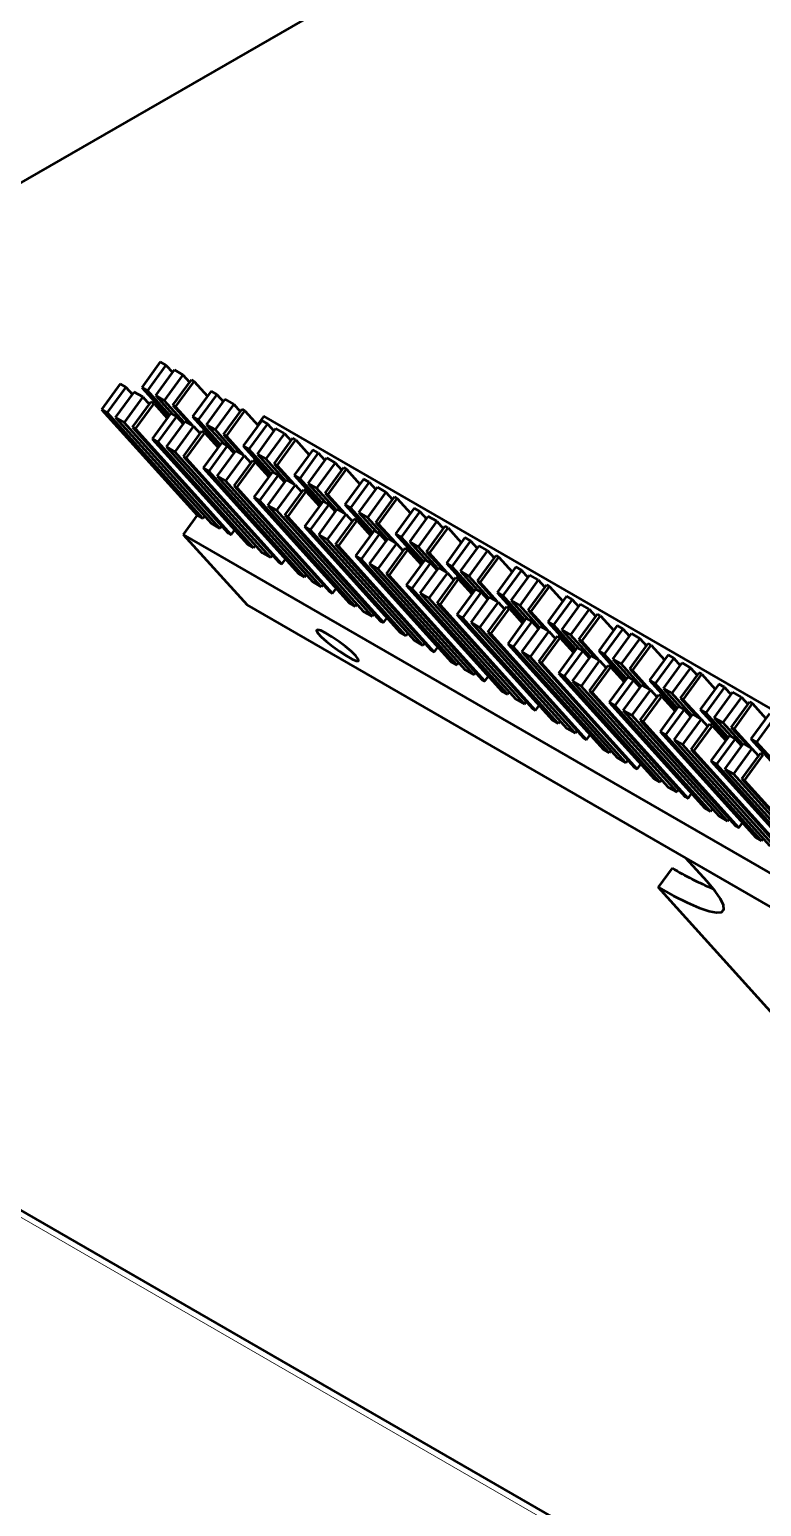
# Paper-space layout 'Лист2' of a CAD drawing. Header units: millimetres. Extents: x 0 to 420, y 0 to 297.
# Drawn here: x 83.81 to 92.99, y 182.02 to 200.54 of the extents above; entities that cross this region are included whole.
import ezdxf

# ---------------------------------------------------------------- set-up
doc = ezdxf.new("R2010")
doc.units = ezdxf.units.MM

psp = doc.layouts.new('Лист2')

# ---------------------------------------------------------------- linework, layer by layer
at = {"color": 7, "linetype": 'Continuous', "lineweight": 50}
for p, q in [((75.246, 193.738), (124.743, 222.312)), ((85.453, 196.376), (85.22, 196.056)), ((85.524, 196.335), (85.453, 196.376)), ((85.524, 196.335), (85.291, 196.016)), ((85.397, 195.954), (85.63, 196.274)), ((85.736, 196.213), (85.503, 195.893)), ((85.524, 196.335), (85.608, 196.243)), ((85.736, 196.213), (85.63, 196.274)), ((85.736, 196.213), (85.82, 196.12)), ((84.95, 196.099), (84.716, 195.78)), ((85.02, 196.058), (84.787, 195.739)), ((84.893, 195.678), (85.126, 195.997)), ((85.02, 196.058), (84.95, 196.099)), ((85.02, 196.058), (85.104, 195.966)), ((85.233, 195.936), (85.126, 195.997)), ((85.22, 196.056), (85.554, 195.687)), ((85.22, 196.056), (85.291, 196.016)), ((85.569, 195.708), (85.291, 196.016)), ((85.609, 195.832), (85.842, 196.151)), ((85.644, 195.812), (85.878, 196.131)), ((85.878, 196.131), (85.842, 196.151)), ((86.09, 196.008), (85.857, 195.689)), ((85.878, 196.131), (86.044, 195.946)), ((86.161, 195.968), (86.09, 196.008)), ((85.233, 195.936), (84.999, 195.616)), ((85.105, 195.555), (85.339, 195.875)), ((85.141, 195.535), (85.374, 195.854)), ((85.233, 195.936), (85.316, 195.843)), ((85.374, 195.854), (85.339, 195.875)), ((85.374, 195.854), (85.541, 195.67)), ((85.397, 195.954), (85.503, 195.893)), ((85.397, 195.954), (85.611, 195.717)), ((85.753, 195.616), (85.503, 195.893)), ((85.609, 195.832), (85.823, 195.595)), ((85.609, 195.832), (85.644, 195.812)), ((85.644, 195.812), (85.859, 195.574)), ((86.161, 195.968), (85.927, 195.648)), ((86.033, 195.587), (86.267, 195.906)), ((86.373, 195.845), (86.139, 195.526)), ((86.161, 195.968), (86.244, 195.875)), ((86.373, 195.845), (86.267, 195.906)), ((86.373, 195.845), (86.456, 195.753)), ((84.716, 195.78), (85.916, 194.452)), ((84.716, 195.78), (84.787, 195.739)), ((85.987, 194.411), (84.787, 195.739)), ((84.893, 195.678), (86.093, 194.35)), ((84.893, 195.678), (84.999, 195.616)), ((86.199, 194.288), (84.999, 195.616)), ((85.586, 195.732), (85.353, 195.412)), ((85.657, 195.691), (85.424, 195.372)), ((85.53, 195.31), (85.763, 195.63)), ((85.657, 195.691), (85.586, 195.732)), ((85.657, 195.691), (85.74, 195.599)), ((85.869, 195.568), (85.763, 195.63)), ((85.857, 195.689), (85.927, 195.648)), ((85.857, 195.689), (86.19, 195.32)), ((86.205, 195.341), (85.927, 195.648)), ((86.245, 195.465), (86.479, 195.784)), ((86.281, 195.444), (86.514, 195.763)), ((86.514, 195.763), (86.479, 195.784)), ((86.726, 195.641), (86.493, 195.322)), ((86.514, 195.763), (86.681, 195.579)), ((86.751, 195.694), (86.673, 195.587)), ((86.797, 195.6), (86.726, 195.641)), ((125.415, 173.373), (86.751, 195.694)), ((85.105, 195.555), (86.305, 194.227)), ((85.105, 195.555), (85.141, 195.535)), ((85.141, 195.535), (86.34, 194.207)), ((85.869, 195.568), (85.636, 195.249)), ((85.742, 195.188), (85.975, 195.507)), ((85.777, 195.167), (86.01, 195.487)), ((85.869, 195.568), (85.952, 195.476)), ((86.01, 195.487), (85.975, 195.507)), ((86.01, 195.487), (86.177, 195.302)), ((86.033, 195.587), (86.248, 195.35)), ((86.033, 195.587), (86.139, 195.526)), ((86.389, 195.249), (86.139, 195.526)), ((86.245, 195.465), (86.46, 195.227)), ((86.245, 195.465), (86.281, 195.444)), ((86.281, 195.444), (86.495, 195.207)), ((86.797, 195.6), (86.564, 195.281)), ((86.67, 195.22), (86.903, 195.539)), ((87.009, 195.478), (86.776, 195.158)), ((86.797, 195.6), (86.88, 195.508)), ((87.009, 195.478), (86.903, 195.539)), ((87.009, 195.478), (87.092, 195.385)), ((85.353, 195.412), (86.552, 194.084)), ((85.353, 195.412), (85.424, 195.372)), ((86.623, 194.043), (85.424, 195.372)), ((85.53, 195.31), (86.729, 193.982)), ((85.53, 195.31), (85.636, 195.249)), ((86.835, 193.921), (85.636, 195.249)), ((86.223, 195.364), (85.989, 195.045)), ((86.293, 195.323), (86.06, 195.004)), ((86.166, 194.943), (86.399, 195.262)), ((86.293, 195.323), (86.223, 195.364)), ((86.293, 195.323), (86.377, 195.231)), ((86.505, 195.201), (86.399, 195.262)), ((86.493, 195.322), (86.826, 194.952)), ((86.493, 195.322), (86.564, 195.281)), ((86.842, 194.973), (86.564, 195.281)), ((86.882, 195.097), (87.115, 195.417)), ((86.917, 195.077), (87.151, 195.396)), ((87.151, 195.396), (87.115, 195.417)), ((87.363, 195.274), (87.129, 194.954)), ((87.151, 195.396), (87.317, 195.211)), ((87.433, 195.233), (87.363, 195.274)), ((85.742, 195.188), (85.777, 195.167)), ((85.742, 195.188), (86.941, 193.86)), ((85.777, 195.167), (86.977, 193.839)), ((86.505, 195.201), (86.272, 194.882)), ((86.378, 194.82), (86.611, 195.14)), ((86.413, 194.8), (86.647, 195.119)), ((86.505, 195.201), (86.589, 195.109)), ((86.647, 195.119), (86.611, 195.14)), ((86.647, 195.119), (86.813, 194.935)), ((86.67, 195.22), (86.884, 194.982)), ((86.67, 195.22), (86.776, 195.158)), ((87.026, 194.881), (86.776, 195.158)), ((86.882, 195.097), (87.096, 194.86)), ((86.882, 195.097), (86.917, 195.077)), ((86.917, 195.077), (87.131, 194.84)), ((87.433, 195.233), (87.2, 194.913)), ((87.306, 194.852), (87.539, 195.172)), ((87.645, 195.11), (87.412, 194.791)), ((87.433, 195.233), (87.517, 195.141)), ((87.645, 195.11), (87.539, 195.172)), ((87.645, 195.11), (87.729, 195.018)), ((85.989, 195.045), (86.06, 195.004)), ((85.989, 195.045), (87.189, 193.717)), ((87.259, 193.676), (86.06, 195.004)), ((86.166, 194.943), (86.272, 194.882)), ((86.166, 194.943), (87.365, 193.615)), ((87.471, 193.554), (86.272, 194.882)), ((86.859, 194.997), (86.626, 194.678)), ((86.93, 194.956), (86.696, 194.637)), ((86.802, 194.576), (87.036, 194.895)), ((86.93, 194.956), (86.859, 194.997)), ((86.93, 194.956), (87.013, 194.864)), ((87.142, 194.834), (87.036, 194.895)), ((87.129, 194.954), (87.2, 194.913)), ((87.129, 194.954), (87.463, 194.585)), ((87.478, 194.606), (87.2, 194.913)), ((87.518, 194.73), (87.752, 195.049)), ((87.554, 194.709), (87.787, 195.029)), ((87.787, 195.029), (87.752, 195.049)), ((87.999, 194.906), (87.766, 194.587)), ((87.787, 195.029), (87.954, 194.844)), ((88.07, 194.865), (87.999, 194.906)), ((86.378, 194.82), (86.413, 194.8)), ((86.378, 194.82), (87.578, 193.492)), ((86.413, 194.8), (87.613, 193.472)), ((87.142, 194.834), (86.908, 194.514)), ((87.015, 194.453), (87.248, 194.772)), ((87.05, 194.433), (87.283, 194.752)), ((87.142, 194.834), (87.225, 194.741)), ((87.283, 194.752), (87.248, 194.772)), ((87.283, 194.752), (87.45, 194.567)), ((87.306, 194.852), (87.52, 194.615)), ((87.306, 194.852), (87.412, 194.791)), ((87.662, 194.514), (87.412, 194.791)), ((87.518, 194.73), (87.732, 194.493)), ((87.518, 194.73), (87.554, 194.709)), ((87.554, 194.709), (87.768, 194.472)), ((88.07, 194.865), (87.836, 194.546)), ((87.943, 194.485), (88.176, 194.804)), ((88.282, 194.743), (88.049, 194.424)), ((88.07, 194.865), (88.153, 194.773)), ((88.155, 194.362), (88.388, 194.682)), ((88.282, 194.743), (88.176, 194.804)), ((88.282, 194.743), (88.365, 194.651)), ((88.423, 194.661), (88.388, 194.682)), ((86.626, 194.678), (86.696, 194.637)), ((86.626, 194.678), (87.825, 193.35)), ((87.896, 193.309), (86.696, 194.637)), ((86.802, 194.576), (88.002, 193.247)), ((86.802, 194.576), (86.908, 194.514)), ((88.108, 193.186), (86.908, 194.514)), ((87.495, 194.63), (87.262, 194.31)), ((87.566, 194.589), (87.333, 194.269)), ((87.439, 194.208), (87.672, 194.527)), ((87.566, 194.589), (87.495, 194.63)), ((87.566, 194.589), (87.649, 194.496)), ((87.778, 194.466), (87.672, 194.527)), ((87.766, 194.587), (88.099, 194.218)), ((87.766, 194.587), (87.836, 194.546)), ((88.114, 194.238), (87.836, 194.546)), ((88.19, 194.342), (88.423, 194.661)), ((88.635, 194.539), (88.402, 194.22)), ((88.423, 194.661), (88.59, 194.477)), ((88.706, 194.498), (88.473, 194.179)), ((88.706, 194.498), (88.635, 194.539)), ((88.706, 194.498), (88.79, 194.406)), ((85.916, 194.452), (85.741, 194.212)), ((85.916, 194.452), (85.987, 194.411)), ((86.009, 194.442), (85.987, 194.411)), ((86.093, 194.35), (86.199, 194.288)), ((86.221, 194.319), (86.199, 194.288)), ((87.015, 194.453), (88.214, 193.125)), ((87.015, 194.453), (87.05, 194.433)), ((87.05, 194.433), (88.249, 193.105)), ((87.778, 194.466), (87.545, 194.147)), ((87.651, 194.086), (87.884, 194.405)), ((87.686, 194.065), (87.92, 194.385)), ((87.778, 194.466), (87.862, 194.374)), ((87.92, 194.385), (87.884, 194.405)), ((87.92, 194.385), (88.086, 194.2)), ((87.943, 194.485), (88.049, 194.424)), ((87.943, 194.485), (88.157, 194.248)), ((88.299, 194.147), (88.049, 194.424)), ((88.155, 194.362), (88.19, 194.342)), ((88.155, 194.362), (88.369, 194.125)), ((88.19, 194.342), (88.404, 194.105)), ((88.579, 194.117), (88.812, 194.437)), ((88.918, 194.376), (88.685, 194.056)), ((88.791, 193.995), (89.024, 194.314)), ((88.918, 194.376), (88.812, 194.437)), ((88.918, 194.376), (89.002, 194.283)), ((89.06, 194.294), (89.024, 194.314)), ((123.627, 172.341), (85.741, 194.212)), ((85.741, 194.212), (86.541, 193.327)), ((86.305, 194.227), (86.34, 194.207)), ((86.34, 194.207), (86.386, 194.269)), ((87.262, 194.31), (88.461, 192.982)), ((87.262, 194.31), (87.333, 194.269)), ((88.532, 192.941), (87.333, 194.269)), ((87.439, 194.208), (87.545, 194.147)), ((87.439, 194.208), (88.638, 192.88)), ((88.744, 192.819), (87.545, 194.147)), ((88.132, 194.262), (87.898, 193.943)), ((88.202, 194.221), (87.969, 193.902)), ((88.075, 193.841), (88.308, 194.16)), ((88.202, 194.221), (88.132, 194.262)), ((88.202, 194.221), (88.286, 194.129)), ((88.415, 194.099), (88.308, 194.16)), ((88.402, 194.22), (88.736, 193.85)), ((88.402, 194.22), (88.473, 194.179)), ((88.751, 193.871), (88.473, 194.179)), ((88.826, 193.975), (89.06, 194.294)), ((89.272, 194.171), (89.039, 193.852)), ((89.06, 194.294), (89.226, 194.109)), ((89.343, 194.131), (89.109, 193.811)), ((89.343, 194.131), (89.272, 194.171)), ((89.343, 194.131), (89.426, 194.038)), ((86.552, 194.084), (86.623, 194.043)), ((86.646, 194.075), (86.623, 194.043)), ((86.729, 193.982), (86.835, 193.921)), ((86.858, 193.952), (86.835, 193.921)), ((87.651, 194.086), (87.686, 194.065)), ((87.651, 194.086), (88.85, 192.758)), ((87.686, 194.065), (88.886, 192.737)), ((87.898, 193.943), (89.098, 192.615)), ((87.898, 193.943), (87.969, 193.902)), ((88.415, 194.099), (88.181, 193.78)), ((88.287, 193.718), (88.521, 194.038)), ((88.323, 193.698), (88.556, 194.017)), ((88.415, 194.099), (88.498, 194.007)), ((88.556, 194.017), (88.521, 194.038)), ((88.556, 194.017), (88.723, 193.833)), ((88.579, 194.117), (88.685, 194.056)), ((88.579, 194.117), (88.793, 193.88)), ((88.935, 193.779), (88.685, 194.056)), ((88.791, 193.995), (89.005, 193.758)), ((88.791, 193.995), (88.826, 193.975)), ((88.826, 193.975), (89.041, 193.737)), ((89.215, 193.75), (89.449, 194.069)), ((89.555, 194.008), (89.321, 193.689)), ((89.427, 193.628), (89.661, 193.947)), ((89.555, 194.008), (89.449, 194.069)), ((89.555, 194.008), (89.638, 193.916)), ((89.696, 193.927), (89.661, 193.947)), ((86.941, 193.86), (86.977, 193.839)), ((86.977, 193.839), (87.022, 193.902)), ((89.169, 192.574), (87.969, 193.902)), ((88.075, 193.841), (88.181, 193.78)), ((88.075, 193.841), (89.275, 192.513)), ((89.381, 192.451), (88.181, 193.78)), ((88.768, 193.895), (88.535, 193.575)), ((88.839, 193.854), (88.606, 193.535)), ((88.712, 193.473), (88.945, 193.793)), ((88.839, 193.854), (88.768, 193.895)), ((88.839, 193.854), (88.922, 193.762)), ((89.051, 193.731), (88.945, 193.793)), ((89.039, 193.852), (89.109, 193.811)), ((89.039, 193.852), (89.372, 193.483)), ((89.387, 193.504), (89.109, 193.811)), ((89.463, 193.607), (89.696, 193.927)), ((89.908, 193.804), (89.675, 193.485)), ((89.696, 193.927), (89.863, 193.742)), ((89.979, 193.763), (89.746, 193.444)), ((89.979, 193.763), (89.908, 193.804)), ((89.979, 193.763), (90.062, 193.671)), ((87.189, 193.717), (87.259, 193.676)), ((87.282, 193.707), (87.259, 193.676)), ((87.365, 193.615), (87.471, 193.554)), ((87.494, 193.585), (87.471, 193.554)), ((88.287, 193.718), (89.487, 192.39)), ((88.287, 193.718), (88.323, 193.698)), ((88.323, 193.698), (89.522, 192.37)), ((88.535, 193.575), (88.606, 193.535)), ((88.535, 193.575), (89.734, 192.247)), ((89.051, 193.731), (88.818, 193.412)), ((88.924, 193.351), (89.157, 193.67)), ((88.959, 193.33), (89.192, 193.65)), ((89.051, 193.731), (89.134, 193.639)), ((89.192, 193.65), (89.157, 193.67)), ((89.192, 193.65), (89.359, 193.465)), ((89.215, 193.75), (89.43, 193.513)), ((89.215, 193.75), (89.321, 193.689)), ((89.571, 193.412), (89.321, 193.689)), ((89.427, 193.628), (89.463, 193.607)), ((89.427, 193.628), (89.642, 193.39)), ((89.463, 193.607), (89.677, 193.37)), ((89.852, 193.383), (90.085, 193.702)), ((90.191, 193.641), (89.958, 193.321)), ((90.064, 193.26), (90.297, 193.58)), ((90.191, 193.641), (90.085, 193.702)), ((90.191, 193.641), (90.274, 193.549)), ((90.332, 193.559), (90.297, 193.58)), ((87.578, 193.492), (87.613, 193.472)), ((87.613, 193.472), (87.658, 193.534)), ((89.805, 192.207), (88.606, 193.535)), ((88.712, 193.473), (88.818, 193.412)), ((88.712, 193.473), (89.911, 192.145)), ((90.017, 192.084), (88.818, 193.412)), ((89.404, 193.527), (89.171, 193.208)), ((89.475, 193.487), (89.242, 193.167)), ((89.348, 193.106), (89.581, 193.425)), ((89.475, 193.487), (89.404, 193.527)), ((89.475, 193.487), (89.559, 193.394)), ((89.687, 193.364), (89.581, 193.425)), ((89.675, 193.485), (90.008, 193.116)), ((89.675, 193.485), (89.746, 193.444)), ((90.024, 193.136), (89.746, 193.444)), ((90.099, 193.24), (90.332, 193.559)), ((90.545, 193.437), (90.311, 193.117)), ((90.332, 193.559), (90.499, 193.375)), ((90.615, 193.396), (90.382, 193.077)), ((90.615, 193.396), (90.545, 193.437)), ((90.615, 193.396), (90.699, 193.304)), ((123.26, 172.129), (86.541, 193.327)), ((87.825, 193.35), (87.896, 193.309)), ((87.918, 193.34), (87.896, 193.309)), ((88.002, 193.247), (88.108, 193.186)), ((88.131, 193.217), (88.108, 193.186)), ((88.924, 193.351), (90.123, 192.023)), ((88.924, 193.351), (88.959, 193.33)), ((88.959, 193.33), (90.158, 192.002)), ((89.171, 193.208), (90.371, 191.88)), ((89.171, 193.208), (89.242, 193.167)), ((89.687, 193.364), (89.454, 193.045)), ((89.56, 192.984), (89.793, 193.303)), ((89.595, 192.963), (89.829, 193.282)), ((89.687, 193.364), (89.771, 193.272)), ((89.829, 193.282), (89.793, 193.303)), ((89.829, 193.282), (89.995, 193.098)), ((89.852, 193.383), (90.066, 193.146)), ((89.852, 193.383), (89.958, 193.321)), ((90.208, 193.045), (89.958, 193.321)), ((90.064, 193.26), (90.278, 193.023)), ((90.064, 193.26), (90.099, 193.24)), ((90.099, 193.24), (90.313, 193.003)), ((90.488, 193.015), (90.721, 193.335)), ((90.827, 193.273), (90.594, 192.954)), ((90.7, 192.893), (90.934, 193.212)), ((90.827, 193.273), (90.721, 193.335)), ((90.827, 193.273), (90.911, 193.181)), ((90.969, 193.192), (90.934, 193.212)), ((88.214, 193.125), (88.249, 193.105)), ((88.249, 193.105), (88.295, 193.167)), ((90.441, 191.839), (89.242, 193.167)), ((89.348, 193.106), (90.547, 191.778)), ((89.348, 193.106), (89.454, 193.045)), ((90.653, 191.717), (89.454, 193.045)), ((90.041, 193.16), (89.808, 192.841)), ((90.112, 193.119), (89.878, 192.8)), ((89.984, 192.739), (90.218, 193.058)), ((90.112, 193.119), (90.041, 193.16)), ((90.112, 193.119), (90.195, 193.027)), ((90.324, 192.997), (90.218, 193.058)), ((90.311, 193.117), (90.645, 192.748)), ((90.311, 193.117), (90.382, 193.077)), ((90.66, 192.769), (90.382, 193.077)), ((90.488, 193.015), (90.702, 192.778)), ((90.488, 193.015), (90.594, 192.954)), ((90.736, 192.872), (90.969, 193.192)), ((91.181, 193.069), (90.948, 192.75)), ((90.969, 193.192), (91.136, 193.007)), ((91.252, 193.029), (91.018, 192.709)), ((91.252, 193.029), (91.181, 193.069)), ((91.252, 193.029), (91.335, 192.936)), ((88.461, 192.982), (88.532, 192.941)), ((88.555, 192.972), (88.532, 192.941)), ((88.638, 192.88), (88.744, 192.819)), ((88.767, 192.85), (88.744, 192.819)), ((89.56, 192.984), (89.595, 192.963)), ((89.56, 192.984), (90.76, 191.655)), ((89.595, 192.963), (90.795, 191.635)), ((89.808, 192.841), (91.007, 191.513)), ((89.808, 192.841), (89.878, 192.8)), ((90.324, 192.997), (90.09, 192.677)), ((90.196, 192.616), (90.43, 192.935)), ((90.232, 192.596), (90.465, 192.915)), ((90.324, 192.997), (90.407, 192.904)), ((90.465, 192.915), (90.43, 192.935)), ((90.465, 192.915), (90.632, 192.73)), ((90.844, 192.677), (90.594, 192.954)), ((90.7, 192.893), (90.914, 192.656)), ((90.7, 192.893), (90.736, 192.872)), ((90.736, 192.872), (90.95, 192.635)), ((91.125, 192.648), (91.358, 192.967)), ((91.464, 192.906), (91.231, 192.587)), ((91.337, 192.525), (91.57, 192.845)), ((91.464, 192.906), (91.358, 192.967)), ((91.464, 192.906), (91.547, 192.814)), ((91.605, 192.824), (91.57, 192.845)), ((88.85, 192.758), (88.886, 192.737)), ((88.886, 192.737), (88.931, 192.799)), ((91.078, 191.472), (89.878, 192.8)), ((89.984, 192.739), (91.184, 191.411)), ((89.984, 192.739), (90.09, 192.677)), ((91.29, 191.349), (90.09, 192.677)), ((90.677, 192.793), (90.444, 192.473)), ((90.748, 192.752), (90.515, 192.432)), ((90.621, 192.371), (90.854, 192.691)), ((90.748, 192.752), (90.677, 192.793)), ((90.748, 192.752), (90.831, 192.659)), ((90.96, 192.629), (90.854, 192.691)), ((90.948, 192.75), (91.281, 192.381)), ((90.948, 192.75), (91.018, 192.709)), ((91.296, 192.401), (91.018, 192.709)), ((91.125, 192.648), (91.339, 192.411)), ((91.125, 192.648), (91.231, 192.587)), ((91.372, 192.505), (91.605, 192.824)), ((91.817, 192.702), (91.584, 192.383)), ((91.605, 192.824), (91.772, 192.64)), ((91.888, 192.661), (91.655, 192.342)), ((91.888, 192.661), (91.817, 192.702)), ((91.888, 192.661), (91.971, 192.569)), ((89.098, 192.615), (89.169, 192.574)), ((89.191, 192.605), (89.169, 192.574)), ((89.275, 192.513), (89.381, 192.451)), ((89.403, 192.483), (89.381, 192.451)), ((90.196, 192.616), (91.396, 191.288)), ((90.196, 192.616), (90.232, 192.596)), ((90.232, 192.596), (91.431, 191.268)), ((90.444, 192.473), (91.643, 191.145)), ((90.444, 192.473), (90.515, 192.432)), ((90.96, 192.629), (90.727, 192.31)), ((90.833, 192.249), (91.066, 192.568)), ((90.868, 192.228), (91.102, 192.548)), ((90.96, 192.629), (91.043, 192.537)), ((91.102, 192.548), (91.066, 192.568)), ((91.102, 192.548), (91.268, 192.363)), ((91.481, 192.31), (91.231, 192.587)), ((91.337, 192.525), (91.372, 192.505)), ((91.337, 192.525), (91.551, 192.288)), ((91.372, 192.505), (91.586, 192.268)), ((91.761, 192.281), (91.994, 192.6)), ((92.1, 192.539), (91.867, 192.219)), ((91.973, 192.158), (92.206, 192.477)), ((92.1, 192.539), (91.994, 192.6)), ((92.1, 192.539), (92.184, 192.446)), ((92.242, 192.457), (92.206, 192.477)), ((89.487, 192.39), (89.522, 192.37)), ((89.522, 192.37), (89.567, 192.432)), ((91.714, 191.104), (90.515, 192.432)), ((90.621, 192.371), (91.82, 191.043)), ((90.621, 192.371), (90.727, 192.31)), ((91.926, 190.982), (90.727, 192.31)), ((91.314, 192.425), (91.08, 192.106)), ((91.384, 192.384), (91.151, 192.065)), ((91.257, 192.004), (91.49, 192.323)), ((91.384, 192.384), (91.314, 192.425)), ((91.384, 192.384), (91.468, 192.292)), ((91.597, 192.262), (91.49, 192.323)), ((91.584, 192.383), (91.918, 192.013)), ((91.584, 192.383), (91.655, 192.342)), ((91.933, 192.034), (91.655, 192.342)), ((91.761, 192.281), (91.975, 192.043)), ((91.761, 192.281), (91.867, 192.219)), ((92.008, 192.138), (92.242, 192.457)), ((92.454, 192.335), (92.221, 192.015)), ((92.242, 192.457), (92.408, 192.272)), ((92.525, 192.294), (92.291, 191.974)), ((92.525, 192.294), (92.454, 192.335)), ((92.525, 192.294), (92.608, 192.201)), ((89.734, 192.247), (89.805, 192.207)), ((89.828, 192.238), (89.805, 192.207)), ((89.911, 192.145), (90.017, 192.084)), ((90.04, 192.115), (90.017, 192.084)), ((90.833, 192.249), (90.868, 192.228)), ((90.833, 192.249), (92.032, 190.921)), ((90.868, 192.228), (92.068, 190.9)), ((91.08, 192.106), (92.28, 190.778)), ((91.08, 192.106), (91.151, 192.065)), ((91.597, 192.262), (91.363, 191.943)), ((91.469, 191.881), (91.703, 192.201)), ((91.505, 191.861), (91.738, 192.18)), ((91.597, 192.262), (91.68, 192.17)), ((91.738, 192.18), (91.703, 192.201)), ((91.738, 192.18), (91.905, 191.996)), ((92.117, 191.942), (91.867, 192.219)), ((91.973, 192.158), (92.187, 191.921)), ((91.973, 192.158), (92.008, 192.138)), ((92.008, 192.138), (92.223, 191.901)), ((92.397, 191.913), (92.631, 192.233)), ((92.737, 192.171), (92.503, 191.852)), ((92.609, 191.791), (92.843, 192.11)), ((92.737, 192.171), (92.631, 192.233)), ((92.645, 191.77), (92.878, 192.09)), ((92.737, 192.171), (92.82, 192.079)), ((92.878, 192.09), (92.843, 192.11)), ((92.878, 192.09), (93.045, 191.905)), ((90.123, 192.023), (90.158, 192.002)), ((90.158, 192.002), (90.204, 192.065)), ((92.351, 190.737), (91.151, 192.065)), ((91.257, 192.004), (91.363, 191.943)), ((91.257, 192.004), (92.457, 190.676)), ((92.563, 190.615), (91.363, 191.943)), ((91.95, 192.058), (91.717, 191.738)), ((92.021, 192.017), (91.787, 191.698)), ((91.894, 191.636), (92.127, 191.956)), ((92.021, 192.017), (91.95, 192.058)), ((92.021, 192.017), (92.104, 191.925)), ((92.233, 191.895), (92.127, 191.956)), ((92.221, 192.015), (92.554, 191.646)), ((92.221, 192.015), (92.291, 191.974)), ((92.569, 191.667), (92.291, 191.974)), ((92.397, 191.913), (92.503, 191.852)), ((92.397, 191.913), (92.611, 191.676)), ((93.09, 191.967), (92.857, 191.648)), ((93.161, 191.926), (92.928, 191.607)), ((90.371, 191.88), (90.441, 191.839)), ((90.464, 191.87), (90.441, 191.839)), ((90.547, 191.778), (90.653, 191.717)), ((90.676, 191.748), (90.653, 191.717)), ((91.469, 191.881), (92.669, 190.553)), ((91.469, 191.881), (91.505, 191.861)), ((91.505, 191.861), (92.704, 190.533)), ((91.717, 191.738), (91.787, 191.698)), ((91.717, 191.738), (92.916, 190.41)), ((92.233, 191.895), (92, 191.575)), ((92.106, 191.514), (92.339, 191.833)), ((92.141, 191.494), (92.374, 191.813)), ((92.233, 191.895), (92.316, 191.802)), ((92.374, 191.813), (92.339, 191.833)), ((92.374, 191.813), (92.541, 191.628)), ((92.753, 191.575), (92.503, 191.852)), ((92.609, 191.791), (92.645, 191.77)), ((92.609, 191.791), (92.824, 191.554)), ((92.645, 191.77), (92.859, 191.533)), ((90.76, 191.655), (90.795, 191.635)), ((90.795, 191.635), (90.84, 191.697)), ((92.987, 190.37), (91.787, 191.698)), ((91.894, 191.636), (92, 191.575)), ((91.894, 191.636), (93.093, 190.308)), ((93.199, 190.247), (92, 191.575)), ((92.586, 191.69), (92.353, 191.371)), ((92.657, 191.65), (92.424, 191.33)), ((92.53, 191.269), (92.763, 191.588)), ((92.657, 191.65), (92.586, 191.69)), ((92.657, 191.65), (92.741, 191.557)), ((92.869, 191.527), (92.763, 191.588)), ((92.857, 191.648), (92.928, 191.607)), ((92.857, 191.648), (93.19, 191.279)), ((93.206, 191.299), (92.928, 191.607)), ((91.007, 191.513), (91.078, 191.472)), ((91.1, 191.503), (91.078, 191.472)), ((91.184, 191.411), (91.29, 191.349)), ((91.313, 191.38), (91.29, 191.349)), ((92.106, 191.514), (92.141, 191.494)), ((92.106, 191.514), (93.305, 190.186)), ((92.141, 191.494), (93.34, 190.166)), ((92.353, 191.371), (92.424, 191.33)), ((92.353, 191.371), (93.553, 190.043)), ((92.869, 191.527), (92.636, 191.208)), ((92.742, 191.147), (92.975, 191.466)), ((92.777, 191.126), (93.011, 191.446)), ((92.869, 191.527), (92.953, 191.435)), ((93.011, 191.446), (92.975, 191.466)), ((108.055, 171.678), (73.985, 191.347)), ((91.396, 191.288), (91.431, 191.268)), ((91.431, 191.268), (91.477, 191.33)), ((93.623, 190.002), (92.424, 191.33)), ((92.53, 191.269), (92.636, 191.208)), ((92.53, 191.269), (93.729, 189.941)), ((93.835, 189.88), (92.636, 191.208)), ((91.643, 191.145), (91.714, 191.104)), ((91.737, 191.135), (91.714, 191.104)), ((91.82, 191.043), (91.926, 190.982)), ((91.949, 191.013), (91.926, 190.982)), ((92.742, 191.147), (92.777, 191.126)), ((92.742, 191.147), (93.942, 189.819)), ((92.777, 191.126), (93.977, 189.798)), ((92.032, 190.921), (92.068, 190.9)), ((92.068, 190.9), (92.113, 190.962)), ((92.28, 190.778), (92.351, 190.737)), ((92.373, 190.768), (92.351, 190.737)), ((92.457, 190.676), (92.563, 190.615)), ((92.585, 190.646), (92.563, 190.615)), ((92.669, 190.553), (92.704, 190.533)), ((92.704, 190.533), (92.749, 190.595)), ((92.916, 190.41), (92.987, 190.37)), ((93.01, 190.401), (92.987, 190.37)), ((92.308, 189.857), (92.042, 190.151)), ((91.868, 190.027), (91.693, 189.788)), ((93.293, 188.017), (91.693, 189.788))]:
    psp.add_line(p, q, dxfattribs=at)
at = {"color": 8, "linetype": 'Continuous', "lineweight": 18}
psp.add_line((107.979, 171.634), (73.83, 191.349), dxfattribs=at)
at = {"color": 7, "linetype": 'Continuous', "lineweight": 50, "flags": 128}
for points in [[(87.905, 192.688), (87.85, 192.742), (87.776, 192.804), (87.692, 192.868), (87.605, 192.927), (87.526, 192.975), (87.464, 193.005), (87.424, 193.016), (87.411, 193.005), (87.427, 192.975), (87.47, 192.927), (87.535, 192.868), (87.615, 192.804), (87.702, 192.742), (87.785, 192.688), (87.857, 192.648), (87.909, 192.627), (87.936, 192.627), (87.934, 192.648), (87.905, 192.688)], [(91.693, 189.788), (91.886, 189.68), (92.059, 189.594), (92.209, 189.529), (92.331, 189.487), (92.424, 189.469), (92.486, 189.476), (92.516, 189.508), (92.512, 189.563), (92.476, 189.64), (92.407, 189.739), (92.308, 189.857)]]:
    psp.add_lwpolyline(points, dxfattribs=at)
at = {"color": 7, "linetype": 'Continuous', "lineweight": 50}
psp.add_arc((93.81, 193.246), 3.759, 238.9012, 247.7159, dxfattribs=at)

doc.saveas('drawing.dxf')
